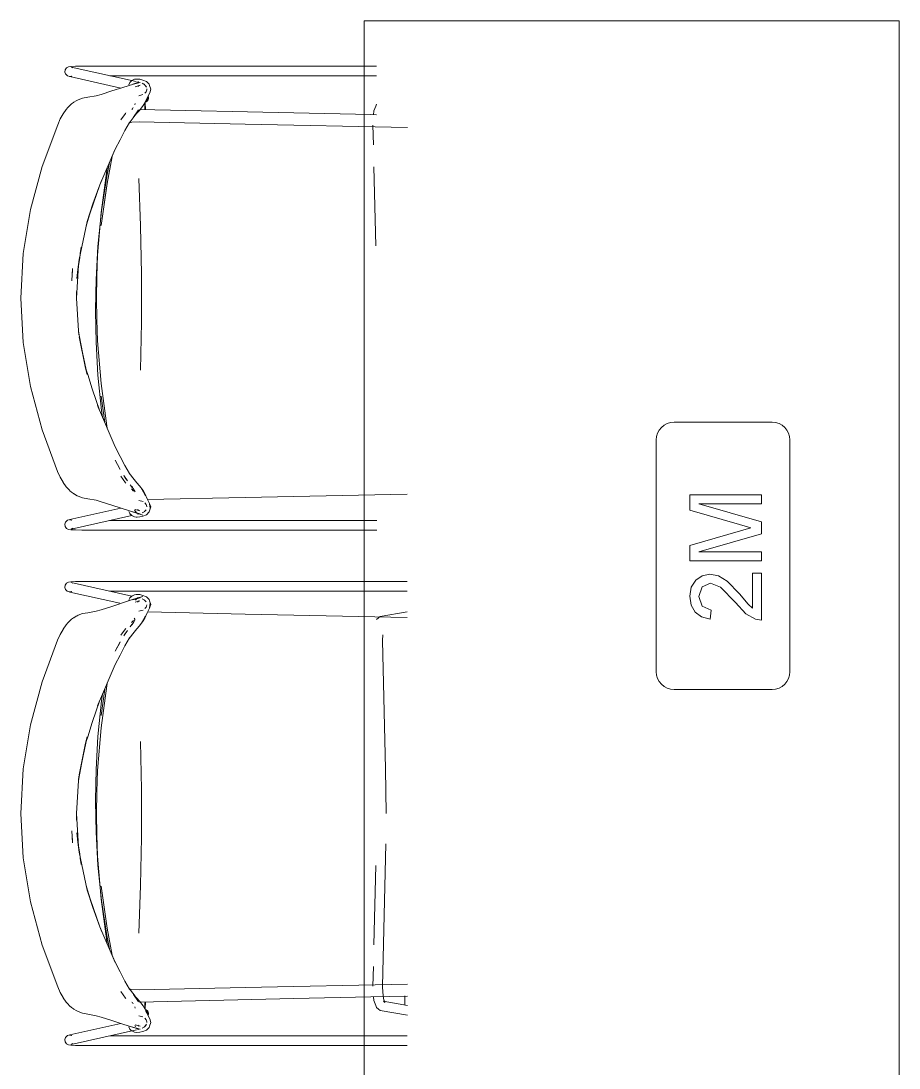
# Model space of a CAD drawing. Header units: millimetres. Extents: x 155927 to 317870, y -36033 to 97293.
# Drawn here: x 206081 to 207066, y 18033 to 19208 of the extents above; entities that cross this region are included whole.
import ezdxf

# ---------------------------------------------------------------- set-up
doc = ezdxf.new("R2010")
doc.units = ezdxf.units.MM
doc.header["$MEASUREMENT"] = 0
doc.layers.add('G-IMPT', color=8, linetype='CONTINUOUS', lineweight=9)
doc.layers.add('I-FURN', color=8, linetype='CONTINUOUS', lineweight=9)

msp = doc.modelspace()

# ---------------------------------------------------------------- linework, layer by layer
at = {"layer": 'G-IMPT'}
for p, q in [((206130.6, 19150.4), (206131, 19153.1)), ((206132.5, 19155.2), (206131, 19153.1)), ((206134.8, 19156.4), (206132.5, 19155.2)), ((206137.3, 19156.7), (206134.8, 19156.4)), ((206142.5, 19157), (206137.3, 19156.7)), ((206210.5, 19139.7), (206137.5, 19156.1)), ((206137.5, 19156.1), (206139.7, 19155.1)), ((206139.5, 19155.3), (206139.7, 19155.1)), ((206149.7, 19157.2), (206142.5, 19157)), ((206149.7, 19157.2), (206156, 19157.2)), ((206480.3, 19157.2), (206156, 19157.2)), ((206130.6, 19150.4), (206131.4, 19148.3)), ((206131.7, 19147.9), (206131.4, 19148.3)), ((206131.7, 19147.9), (206133.5, 19146.1)), ((206133.5, 19146.1), (206133.2, 19146.4)), ((206136, 19145.3), (206133.5, 19146.1)), ((206138.3, 19146), (206135.7, 19145.6)), ((206138, 19145.9), (206135.7, 19145.6)), ((206136, 19145.3), (206193.5, 19132.4)), ((206480.3, 19146.3), (206181, 19146.3)), ((206205.5, 19140.7), (206203.6, 19138.8)), ((206205.5, 19140.7), (206205.7, 19140.8)), ((206208.6, 19142.3), (206205.7, 19140.8)), ((206208.9, 19142.3), (206208.6, 19142.3)), ((206208.9, 19142.3), (206210.6, 19142.6)), ((206214.7, 19142.4), (206210.6, 19142.6)), ((206214.7, 19142.4), (206217.9, 19141.4)), ((206222.1, 19140), (206217.9, 19141.4)), ((206183.2, 19129.3), (206171.3, 19125.4)), ((206195.7, 19133.2), (206183.2, 19129.3)), ((206207.5, 19137), (206195.7, 19133.2)), ((206202.4, 19136.3), (206203.6, 19138.8)), ((206202.4, 19136.2), (206203.6, 19138.8)), ((206203.5, 19138.6), (206202.4, 19136.2)), ((206202.4, 19136.3), (206202.4, 19136.2)), ((206203.5, 19138.6), (206203.6, 19138.8)), ((206214.9, 19138.8), (206206.8, 19136.7)), ((206212.6, 19138.6), (206206.8, 19136.7)), ((206207.5, 19137), (206214.9, 19138.8)), ((206214.9, 19135.6), (206209.4, 19134)), ((206210.4, 19137.8), (206213.5, 19139.4)), ((206210.4, 19137.8), (206212.6, 19138.6)), ((206211.5, 19138), (206213.5, 19139.4)), ((206213.9, 19138.9), (206212, 19139.4)), ((206212.5, 19134.3), (206213.6, 19135.3)), ((206212.5, 19134.3), (206213.1, 19135)), ((206214.9, 19135.6), (206212.8, 19134.6)), ((206213.6, 19135.3), (206212.8, 19134.6)), ((206217.5, 19137.8), (206219.1, 19137)), ((206217.9, 19137.4), (206219.1, 19137)), ((206221.9, 19134), (206219.7, 19136.7)), ((206220.9, 19135.1), (206222.1, 19133.4)), ((206220.9, 19135.1), (206221.3, 19134.5)), ((206222.1, 19133.4), (206221.3, 19134.5)), ((206221.8, 19128.4), (206222.1, 19129)), ((206222.1, 19140), (206225.2, 19136.8)), ((206222.1, 19129), (206222.5, 19130.9)), ((206222.6, 19131.5), (206222.5, 19130.9)), ((206225.2, 19136.8), (206225.7, 19135.5)), ((206225.7, 19135.5), (206226.9, 19131.2)), ((206226, 19127.2), (206226.9, 19131.2)), ((206140.6, 19116.5), (206143.2, 19118)), ((206145.4, 19119.2), (206143.2, 19118)), ((206145.4, 19119.2), (206150.4, 19121)), ((206156.4, 19122.1), (206150.4, 19121)), ((206156.4, 19122.1), (206165.6, 19123.7)), ((206165.6, 19123.7), (206171.3, 19125.4)), ((206218.2, 19125.1), (206213.5, 19123.8)), ((206221.8, 19128.4), (206220.2, 19126.6)), ((206220.4, 19115.9), (206222.6, 19120.7)), ((206226, 19127.2), (206221.6, 19118.7)), ((206222.6, 19120.7), (206221.6, 19118.7)), ((206128.8, 19103.7), (206132.2, 19108.6)), ((206132.2, 19108.6), (206133.9, 19110.6)), ((206135.8, 19112.5), (206133.9, 19110.6)), ((206138.2, 19114.7), (206135.8, 19112.5)), ((206140.2, 19116.2), (206138.2, 19114.7)), ((206140.2, 19116.2), (206140.6, 19116.5)), ((206205.9, 19108.4), (206206.3, 19109)), ((206207.3, 19110.6), (206206.3, 19109)), ((206213.3, 19108.2), (206207.7, 19100)), ((206213.3, 19108.2), (206208.2, 19100.4)), ((206209, 19113.8), (206209.6, 19115.2)), ((206211.3, 19104.2), (206214.2, 19107.4)), ((206218.5, 19112.8), (206214.2, 19107.4)), ((206214.5, 19108.4), (206387.5, 19104.6)), ((206220.4, 19115.9), (206218.5, 19112.8)), ((206220.2, 19115.5), (206220.5, 19108.2)), ((206220.2, 19115.5), (206220.6, 19108.2)), ((206220.9, 19108.2), (206220.6, 19116.3)), ((206476.9, 19102.6), (206477.4, 19106.8)), ((206477.4, 19106.8), (206479.3, 19112.3)), ((206479.3, 19112.3), (206480.2, 19114.5)), ((206122.6, 19091.4), (206125.5, 19097.8)), ((206125.5, 19097.8), (206128.6, 19103.4)), ((206128.8, 19103.7), (206128.6, 19103.4)), ((206198.5, 19104), (206193.3, 19096.7)), ((206197.9, 19084.9), (206203.3, 19093.8)), ((206198.9, 19104.5), (206198.5, 19104)), ((206202.7, 19093.6), (206205.6, 19094.3)), ((206208.2, 19100.4), (206202.8, 19093.1)), ((206202.8, 19093.1), (206203.3, 19093.8)), ((206205.6, 19094.3), (206214, 19094.7)), ((206211.3, 19104.2), (206207.7, 19100)), ((206214, 19094.7), (206332.8, 19092)), ((206474, 19102.7), (206387.5, 19104.6)), ((206480.3, 19102.6), (206474, 19102.7)), ((206105, 19044.5), (206122.6, 19091.4)), ((206192.5, 19074.4), (206197.9, 19084.9)), ((206514.9, 19088.4), (206332.8, 19092)), ((206476.2, 19090.7), (206476.7, 19068.6)), ((206192.5, 19074.4), (206187.2, 19063.8)), ((206169.9, 19023.9), (206187.1, 19063.9)), ((206183.1, 19054.5), (206187.1, 19063.9)), ((206183.1, 19054.5), (206187.2, 19063.8)), ((206177.7, 19033.7), (206180.7, 19048.8)), ((206177.9, 19025.5), (206183.6, 19055.8)), ((206183.6, 19055.8), (206177.9, 19025.6)), ((206092, 18996.1), (206105, 19044.5)), ((206171.3, 18992.8), (206177.6, 19040.1)), ((206177.6, 19040.1), (206178.2, 19043.2)), ((206477.2, 19044.2), (206479.3, 18955.3)), ((206169.9, 19023.9), (206155.8, 18982.7)), ((206169.9, 19023.9), (206161.9, 19002.4)), ((206170, 19023.9), (206161.9, 19002.4)), ((206172.1, 19029.6), (206169.9, 19023.9)), ((206172.1, 19029.6), (206170, 19023.9)), ((206171.4, 18978.4), (206177.9, 19025.6)), ((206177.9, 19025.5), (206171.4, 18978.4)), ((206177.7, 19033.7), (206171.8, 18994.6)), ((206213.5, 19031), (206215.6, 18977.8)), ((206155.8, 18982.7), (206161.9, 19002.4)), ((206161.9, 19002.4), (206156, 18982.7)), ((206092, 18996.1), (206083.9, 18946.7)), ((206167.4, 18944.9), (206171.3, 18992.8)), ((206171.8, 18994.6), (206167.7, 18954.8)), ((206146.5, 18940.2), (206155.8, 18982.7)), ((206155.8, 18982.7), (206154.4, 18977.5)), ((206154.4, 18977.5), (206156, 18982.7)), ((206216.6, 18923.8), (206215.6, 18977.8)), ((206149, 18954), (206146.9, 18939.9)), ((206149, 18954), (206147.7, 18946.8)), ((206167.7, 18954.8), (206165.6, 18917.7)), ((206081.3, 18896.8), (206083.9, 18946.7)), ((206167.4, 18944.9), (206166.5, 18920.9)), ((206139.3, 18929.9), (206138.6, 18916.3)), ((206138.8, 18920.3), (206139.3, 18929.9)), ((206143.5, 18896.8), (206145.8, 18933.8)), ((206146.5, 18940.2), (206144.2, 18918.6)), ((206146.5, 18940.2), (206145.3, 18928.9)), ((206146.9, 18939.9), (206145.3, 18928.9)), ((206145.8, 18933.8), (206145.3, 18928.9)), ((206144.2, 18918.6), (206145.3, 18928.9)), ((206165.6, 18917.7), (206165.3, 18901.4)), ((206166.5, 18920.9), (206166.1, 18896.8)), ((206216.6, 18923.8), (206216.6, 18869.8)), ((206081.3, 18896.8), (206083.9, 18846.9)), ((206143.5, 18896.8), (206143.7, 18904.3)), ((206143.6, 18896.8), (206143.7, 18904.3)), ((206146, 18859.9), (206143.6, 18896.8)), ((206165.3, 18901.4), (206164.9, 18882.6)), ((206166.1, 18896.8), (206166.5, 18872.7)), ((206165.3, 18863.7), (206164.9, 18882.6)), ((206167.4, 18848.7), (206166.5, 18872.7)), ((206145.8, 18859.9), (206146.9, 18853.5)), ((206145.8, 18859.9), (206146.2, 18856.4)), ((206146, 18859.9), (206146.3, 18855.7)), ((206165.3, 18863.7), (206165.6, 18847.5)), ((206215.6, 18815.9), (206216.6, 18869.8)), ((206092, 18797.5), (206083.9, 18846.9)), ((206155.8, 18810.9), (206146.5, 18853.4)), ((206153.9, 18818), (206146.5, 18853.4)), ((206146.9, 18853.5), (206153.9, 18818)), ((206167.7, 18810.4), (206165.6, 18847.5)), ((206171.3, 18800.9), (206167.4, 18848.7)), ((206155.8, 18810.9), (206153.9, 18818)), ((206153.9, 18818), (206156.2, 18811)), ((206161.4, 18794.8), (206156.2, 18811)), ((206167.7, 18810.4), (206171.8, 18770.6)), ((206171.3, 18800.9), (206177.6, 18753.6)), ((206105, 18749.1), (206092, 18797.5)), ((206161.4, 18794.8), (206169.9, 18769.8)), ((206175.5, 18757.2), (206171.4, 18786.8)), ((206175.5, 18757.2), (206171.4, 18786.8)), ((206169.9, 18769.8), (206167.3, 18776.2)), ((206187.2, 18729.8), (206167.3, 18776.2)), ((206173, 18763), (206171.8, 18770.6)), ((206177.6, 18753.6), (206178.1, 18751)), ((206105, 18749.1), (206122.5, 18702.3)), ((206187.2, 18729.8), (206192.5, 18719.2)), ((206192.5, 18719.2), (206197.9, 18708.8)), ((206192.7, 18704.4), (206187.2, 18714.8)), ((206187.2, 18714.8), (206192.2, 18705.3)), ((206203.3, 18699.8), (206197.9, 18708.8)), ((206122.5, 18702.3), (206125.5, 18695.9)), ((206128.6, 18690.2), (206125.5, 18695.9)), ((206192.7, 18704.4), (206192.2, 18705.3)), ((206193.3, 18696.9), (206198.5, 18689.6)), ((206200.7, 18691.6), (206196.8, 18697.6)), ((206196.8, 18697.6), (206198, 18695.6)), ((206200.7, 18691.6), (206198, 18695.6)), ((206208.2, 18693.2), (206202.8, 18700.5)), ((206203.3, 18699.8), (206202.8, 18700.5)), ((206128.6, 18690.2), (206128.8, 18689.9)), ((206132.2, 18685.1), (206128.8, 18689.9)), ((206132.2, 18685.1), (206133.9, 18683)), ((206135.8, 18681.1), (206133.9, 18683)), ((206198.9, 18689.1), (206198.5, 18689.6)), ((206204.3, 18686.8), (206204, 18687.4)), ((206206, 18684.3), (206204, 18687.4)), ((206204.3, 18686.8), (206206, 18684.3)), ((206207.5, 18680.1), (206205.4, 18682.6)), ((206207.6, 18682.5), (206205.9, 18685.2)), ((206206.3, 18684.7), (206205.9, 18685.2)), ((206207.6, 18682.5), (206206.3, 18684.7)), ((206207.6, 18682.5), (206207.3, 18683.1)), ((206209.3, 18679.3), (206207.3, 18683.1)), ((206207.6, 18682.5), (206209.3, 18679.3)), ((206208.2, 18693.2), (206211.3, 18689.5)), ((206214.2, 18686.3), (206211.3, 18689.5)), ((206218.5, 18680.8), (206214.2, 18686.3)), ((206218.7, 18679.6), (206216.4, 18683.2)), ((206216.4, 18683.2), (206221.2, 18674.9)), ((206135.8, 18681.1), (206136.3, 18680.7)), ((206138.2, 18678.9), (206136.3, 18680.7)), ((206140.2, 18677.4), (206138.2, 18678.9)), ((206144.4, 18675), (206140.2, 18677.4)), ((206140.2, 18677.4), (206140.6, 18677.2)), ((206140.2, 18677.4), (206145.4, 18674.4)), ((206140.6, 18677.2), (206143.2, 18675.6)), ((206143.2, 18675.6), (206145.4, 18674.4)), ((206144.4, 18675), (206145.4, 18674.4)), ((206150.4, 18672.6), (206145.4, 18674.4)), ((206156.4, 18671.5), (206150.4, 18672.6)), ((206165.6, 18669.9), (206156.4, 18671.5)), ((206220.4, 18677.7), (206218.5, 18680.8)), ((206218.7, 18679.6), (206221.2, 18674.9)), ((206220.4, 18677.7), (206222.9, 18671.6)), ((206225.9, 18665.6), (206222.9, 18671.6)), ((206223.4, 18670.7), (206332.8, 18673.1)), ((206332.8, 18673.1), (206514.6, 18676.8)), ((206193.3, 18661.2), (206136, 18648.3)), ((206165.6, 18669.9), (206171.3, 18668.2)), ((206171.3, 18668.2), (206183.2, 18664.4)), ((206183.2, 18664.4), (206204.4, 18657.6)), ((206208.8, 18659.2), (206209.8, 18657.4)), ((206214.8, 18658.1), (206209.4, 18659.6)), ((206213.6, 18658.3), (206212.1, 18659.7)), ((206212.1, 18659.7), (206213, 18658.7)), ((206213.6, 18658.3), (206212.4, 18659.3)), ((206214.8, 18658.1), (206212.4, 18659.3)), ((206218.3, 18668.5), (206213.5, 18669.8)), ((206221.7, 18659.2), (206219.7, 18656.9)), ((206221.8, 18665.2), (206220.3, 18666.9)), ((206221.8, 18665.2), (206222.3, 18664.3)), ((206222.5, 18662.7), (206222.3, 18664.3)), ((206226.9, 18662.4), (206225.6, 18666.1)), ((206226.4, 18661), (206225.6, 18666.1)), ((206226.9, 18662.4), (206225.7, 18658.2)), ((206226.4, 18661), (206225.9, 18665.6)), ((206131.4, 18645.4), (206133.2, 18647.2)), ((206133.5, 18647.5), (206133.2, 18647.2)), ((206136, 18648.3), (206133.5, 18647.5)), ((206138.3, 18647.6), (206135.7, 18648.1)), ((206138, 18647.7), (206135.7, 18648.1)), ((206137.6, 18637.5), (206205.7, 18652.8)), ((206181, 18647.3), (206480.6, 18647.3)), ((206202.4, 18657.3), (206202.4, 18657.4)), ((206202.4, 18657.3), (206203.5, 18655.1)), ((206203.5, 18655.1), (206203.6, 18654.9)), ((206205.7, 18652.8), (206203.6, 18654.9)), ((206203.9, 18654.6), (206205.5, 18653)), ((206203.9, 18654.6), (206205.7, 18652.8)), ((206212.6, 18655), (206204.4, 18657.6)), ((206208.9, 18651.3), (206205.5, 18653)), ((206205.5, 18653), (206208.6, 18651.4)), ((206205.5, 18653), (206205.7, 18652.8)), ((206208.9, 18651.3), (206205.7, 18652.8)), ((206214.9, 18654.9), (206206.8, 18657)), ((206206.8, 18657), (206208.1, 18656.6)), ((206214.9, 18654.9), (206208.1, 18656.6)), ((206208.9, 18651.3), (206208.6, 18651.4)), ((206208.9, 18651.3), (206210.6, 18651)), ((206211.5, 18655.6), (206209.8, 18657.4)), ((206213.5, 18654.3), (206210.4, 18655.8)), ((206218.2, 18653.4), (206210.4, 18655.8)), ((206211.9, 18651.1), (206210.6, 18651)), ((206213.5, 18654.3), (206211.5, 18655.6)), ((206214.7, 18651.2), (206211.9, 18651.1)), ((206212, 18654.3), (206213.9, 18654.7)), ((206218.2, 18653.4), (206212.6, 18655)), ((206217.9, 18652.2), (206214.7, 18651.2)), ((206219.1, 18656.7), (206217.5, 18655.9)), ((206217.9, 18656.2), (206219.1, 18656.7)), ((206217.9, 18652.2), (206222.1, 18653.6)), ((206225.2, 18656.8), (206222.1, 18653.6)), ((206225.7, 18658.2), (206225.2, 18656.8)), ((206131.4, 18645.4), (206130.6, 18643.2)), ((206131, 18640.6), (206130.6, 18643.2)), ((206132.5, 18638.4), (206131, 18640.6)), ((206134.8, 18637.2), (206132.5, 18638.4)), ((206134.8, 18637.2), (206137.3, 18636.9)), ((206137.3, 18636.9), (206142.5, 18636.6)), ((206137.6, 18637.5), (206139.7, 18638.5)), ((206139.7, 18638.5), (206139.5, 18638.3)), ((206142.5, 18636.6), (206149.7, 18636.4)), ((206156, 18636.4), (206149.7, 18636.4)), ((206480.6, 18636.4), (206156, 18636.4)), ((206132.5, 18576.9), (206131, 18574.7)), ((206134.8, 18578.1), (206132.5, 18576.9)), ((206134.8, 18578.1), (206137.3, 18578.4)), ((206137.3, 18578.4), (206142.5, 18578.7)), ((206137.6, 18577.8), (206205.7, 18562.4)), ((206137.6, 18577.8), (206139.7, 18576.8)), ((206139.7, 18576.8), (206139.5, 18577)), ((206142.5, 18578.7), (206149.7, 18578.8)), ((206156, 18578.9), (206149.7, 18578.8)), ((206514.6, 18578.9), (206156, 18578.9)), ((206131, 18574.7), (206130.6, 18572.1)), ((206131.4, 18569.9), (206130.6, 18572.1)), ((206131.4, 18569.9), (206133.2, 18568.1)), ((206133.5, 18567.8), (206133.2, 18568.1)), ((206136, 18567), (206133.5, 18567.8)), ((206138.3, 18567.7), (206135.7, 18567.2)), ((206138, 18567.5), (206135.7, 18567.2)), ((206192.2, 18554.3), (206136, 18567)), ((206181, 18568), (206514.6, 18568)), ((206183.2, 18550.9), (206204.4, 18557.7)), ((206202.4, 18558), (206203.5, 18560.2)), ((206202.4, 18558), (206202.4, 18557.9)), ((206203.5, 18560.2), (206203.6, 18560.4)), ((206205.7, 18562.5), (206203.6, 18560.4)), ((206203.9, 18560.7), (206205.7, 18562.5)), ((206203.9, 18560.7), (206205.5, 18562.3)), ((206212.6, 18560.3), (206204.4, 18557.7)), ((206208.9, 18564), (206205.5, 18562.3)), ((206205.5, 18562.3), (206208.6, 18563.9)), ((206205.5, 18562.3), (206205.7, 18562.5)), ((206208.9, 18564), (206205.7, 18562.5)), ((206214.9, 18560.4), (206206.8, 18558.3)), ((206206.8, 18558.3), (206208.1, 18558.7)), ((206214.9, 18560.4), (206208.1, 18558.7)), ((206208.9, 18564), (206208.6, 18563.9)), ((206208.9, 18564), (206210.6, 18564.3)), ((206214.8, 18557.2), (206209.4, 18555.7)), ((206211.5, 18559.7), (206209.8, 18557.9)), ((206218.2, 18561.9), (206210.4, 18559.5)), ((206213.5, 18561), (206210.4, 18559.5)), ((206211.9, 18564.2), (206210.6, 18564.3)), ((206213.5, 18561), (206211.5, 18559.7)), ((206214.7, 18564.1), (206211.9, 18564.2)), ((206212, 18561), (206213.9, 18560.6)), ((206213.6, 18557), (206212.1, 18555.6)), ((206212.1, 18555.6), (206213, 18556.6)), ((206214.8, 18557.2), (206212.4, 18556)), ((206213.6, 18557), (206212.4, 18556)), ((206218.2, 18561.9), (206212.6, 18560.3)), ((206217.9, 18563.1), (206214.7, 18564.1)), ((206219.1, 18558.6), (206217.5, 18559.4)), ((206217.9, 18563.1), (206222.1, 18561.7)), ((206217.9, 18559.1), (206219.1, 18558.6)), ((206221.7, 18556.1), (206219.7, 18558.4)), ((206225.2, 18558.5), (206222.1, 18561.7)), ((206225.7, 18557.1), (206225.2, 18558.5)), ((206226.4, 18554.3), (206225.6, 18549.2)), ((206226.9, 18552.9), (206225.7, 18557.1)), ((206226.4, 18554.3), (206225.9, 18549.7)), ((206150.4, 18542.7), (206145.4, 18540.9)), ((206156.4, 18543.8), (206150.4, 18542.7)), ((206165.6, 18545.4), (206156.4, 18543.8)), ((206165.6, 18545.4), (206171.3, 18547.1)), ((206171.3, 18547.1), (206183.2, 18550.9)), ((206218.3, 18546.8), (206213.5, 18545.5)), ((206221.8, 18550), (206220.3, 18548.4)), ((206220.4, 18537.6), (206222.9, 18543.7)), ((206221.8, 18550), (206222.3, 18551)), ((206222.5, 18552.6), (206222.3, 18551)), ((206225.9, 18549.7), (206222.9, 18543.7)), ((206223.4, 18544.6), (206332.8, 18542.2)), ((206226.9, 18552.9), (206225.6, 18549.2)), ((206332.8, 18542.2), (206514.6, 18538.5)), ((206514.6, 18544.8), (206484.4, 18539.5)), ((206132.2, 18530.2), (206128.8, 18525.4)), ((206132.2, 18530.2), (206133.9, 18532.3)), ((206135.8, 18534.2), (206133.9, 18532.3)), ((206135.8, 18534.2), (206136.3, 18534.6)), ((206138.2, 18536.4), (206136.3, 18534.6)), ((206140.2, 18537.9), (206138.2, 18536.4)), ((206140.2, 18537.9), (206145.4, 18540.9)), ((206144.4, 18540.3), (206140.2, 18537.9)), ((206140.2, 18537.9), (206140.6, 18538.1)), ((206140.6, 18538.1), (206143.2, 18539.7)), ((206143.2, 18539.7), (206145.4, 18540.9)), ((206144.4, 18540.3), (206145.4, 18540.9)), ((206206, 18531), (206204, 18527.9)), ((206204.3, 18528.5), (206206, 18531)), ((206207.5, 18535.2), (206205.4, 18532.7)), ((206207.6, 18532.8), (206205.9, 18530.1)), ((206206.3, 18530.6), (206205.9, 18530.1)), ((206207.6, 18532.8), (206206.3, 18530.6)), ((206209.3, 18536), (206207.3, 18532.2)), ((206207.6, 18532.8), (206207.3, 18532.2)), ((206207.6, 18532.8), (206209.3, 18536)), ((206208.4, 18536.4), (206209.1, 18537.6)), ((206218.5, 18534.5), (206214.2, 18529)), ((206216.4, 18532.1), (206221.2, 18540.4)), ((206218.7, 18535.7), (206216.4, 18532.1)), ((206220.4, 18537.6), (206218.5, 18534.5)), ((206218.7, 18535.7), (206221.2, 18540.4)), ((206480.2, 18536.1), (206482.3, 18538)), ((206482.3, 18538), (206484.4, 18539.5)), ((206122.5, 18513), (206125.5, 18519.4)), ((206128.6, 18525.1), (206125.5, 18519.4)), ((206128.6, 18525.1), (206128.8, 18525.4)), ((206193.3, 18518.4), (206198.5, 18525.7)), ((206200.7, 18523.7), (206196.8, 18517.7)), ((206196.8, 18517.7), (206198, 18519.7)), ((206200.7, 18523.7), (206198, 18519.7)), ((206198.9, 18526.2), (206198.5, 18525.7)), ((206208.2, 18522.1), (206202.8, 18514.8)), ((206204.3, 18528.5), (206204, 18527.9)), ((206208.2, 18522.1), (206211.3, 18525.8)), ((206214.2, 18529), (206211.3, 18525.8)), ((206487.1, 18512.7), (206487.2, 18519.1)), ((206105, 18466.2), (206122.5, 18513)), ((206192.7, 18510.9), (206187.2, 18500.5)), ((206187.2, 18500.5), (206192.2, 18510)), ((206192.7, 18510.9), (206192.2, 18510)), ((206192.5, 18496.1), (206197.9, 18506.5)), ((206203.3, 18515.5), (206197.9, 18506.5)), ((206203.3, 18515.5), (206202.8, 18514.8)), ((206487.1, 18512.7), (206490.3, 18368.4)), ((206187.2, 18485.5), (206192.5, 18496.1)), ((206187.2, 18485.5), (206167.3, 18439.1)), ((206105, 18466.2), (206092, 18417.8)), ((206171.3, 18414.4), (206177.6, 18461.7)), ((206177.6, 18461.7), (206178.1, 18464.3)), ((206175.5, 18458.1), (206171.4, 18428.5)), ((206175.5, 18458.1), (206171.4, 18428.5)), ((206173, 18452.3), (206171.8, 18444.7)), ((206161.4, 18420.5), (206169.9, 18445.5)), ((206169.9, 18445.5), (206167.3, 18439.1)), ((206167.7, 18404.9), (206171.8, 18444.7)), ((206092, 18417.8), (206083.9, 18368.4)), ((206161.4, 18420.5), (206156.2, 18404.3)), ((206171.3, 18414.4), (206167.4, 18366.6)), ((206155.8, 18404.4), (206146.5, 18361.9)), ((206155.8, 18404.4), (206153.9, 18397.3)), ((206153.9, 18397.3), (206156.2, 18404.3)), ((206167.7, 18404.9), (206165.6, 18367.8)), ((206153.9, 18397.3), (206146.5, 18361.9)), ((206146.9, 18361.8), (206153.9, 18397.3)), ((206215.6, 18399.4), (206216.6, 18345.5)), ((206081.3, 18318.5), (206083.9, 18368.4)), ((206165.3, 18351.5), (206165.6, 18367.8)), ((206167.4, 18366.6), (206166.5, 18342.6)), ((206490.3, 18368.4), (206490.7, 18343.6)), ((206146, 18355.4), (206143.6, 18318.5)), ((206145.8, 18355.4), (206146.9, 18361.8)), ((206145.8, 18355.4), (206146.2, 18358.9)), ((206146, 18355.4), (206146.4, 18360.8)), ((206165.3, 18351.5), (206164.9, 18332.7)), ((206166.1, 18318.5), (206166.5, 18342.6)), ((206216.6, 18291.4), (206216.6, 18345.5)), ((206490.7, 18343.6), (206490.9, 18318.5)), ((206165.3, 18313.9), (206164.9, 18332.7)), ((206081.3, 18318.5), (206083.9, 18268.6)), ((206143.5, 18318.5), (206145.8, 18281.5)), ((206143.5, 18318.5), (206143.7, 18311)), ((206143.6, 18318.5), (206143.7, 18311)), ((206166.5, 18294.4), (206166.1, 18318.5)), ((206165.6, 18297.6), (206165.3, 18313.9)), ((206139.3, 18285.4), (206138.6, 18299)), ((206138.8, 18295.6), (206139.3, 18285.4)), ((206146.5, 18275.1), (206144.2, 18296.7)), ((206144.2, 18296.7), (206145.3, 18286.4)), ((206167.7, 18260.5), (206165.6, 18297.6)), ((206145.8, 18281.5), (206145.3, 18286.4)), ((206146.5, 18275.1), (206145.3, 18286.4)), ((206146.9, 18275.4), (206145.3, 18286.4)), ((206167.4, 18270.4), (206166.5, 18294.4)), ((206216.6, 18291.4), (206215.6, 18237.5)), ((206490.4, 18268.5), (206490.6, 18284.3)), ((206146.5, 18275.1), (206155.8, 18232.6)), ((206149, 18261.3), (206146.9, 18275.4)), ((206092, 18219.2), (206083.9, 18268.6)), ((206149, 18261.3), (206147.7, 18268.5)), ((206167.4, 18270.4), (206171.3, 18222.5)), ((206171.8, 18220.7), (206167.7, 18260.5)), ((206477.2, 18171.1), (206479.3, 18260)), ((206486.9, 18124.5), (206490.3, 18268.4)), ((206487.1, 18124.2), (206490.3, 18268.4)), ((206155.8, 18232.6), (206154.4, 18237.8)), ((206154.4, 18237.8), (206156, 18232.6)), ((206177.9, 18189.8), (206171.4, 18236.9)), ((206171.4, 18236.9), (206177.9, 18189.7)), ((206213.5, 18184.3), (206215.6, 18237.5)), ((206169.9, 18191.4), (206155.8, 18232.6)), ((206155.8, 18232.6), (206161.9, 18212.9)), ((206161.9, 18212.9), (206156, 18232.6)), ((206092, 18219.2), (206105, 18170.8)), ((206169.9, 18191.4), (206161.9, 18212.9)), ((206170, 18191.4), (206161.9, 18212.9)), ((206171.3, 18222.5), (206177.6, 18175.2)), ((206177.7, 18181.6), (206171.8, 18220.7)), ((206172.1, 18185.7), (206169.9, 18191.4)), ((206169.9, 18191.4), (206187.1, 18151.4)), ((206172.1, 18185.7), (206170, 18191.4)), ((206177.9, 18189.8), (206183.6, 18159.5)), ((206183.6, 18159.5), (206177.9, 18189.7)), ((206177.7, 18181.6), (206180.7, 18166.5)), ((206105, 18170.8), (206122.6, 18123.9)), ((206177.6, 18175.2), (206178.2, 18172.1)), ((206183.1, 18160.8), (206187.1, 18151.4)), ((206183.1, 18160.8), (206187.2, 18151.5)), ((206192.5, 18140.9), (206187.2, 18151.5)), ((206476.2, 18124.6), (206476.7, 18146.7)), ((206192.5, 18140.9), (206197.9, 18130.4)), ((206197.9, 18130.4), (206203.3, 18121.5)), ((206122.6, 18123.9), (206125.5, 18117.5)), ((206198.5, 18111.3), (206193.3, 18118.6)), ((206202.7, 18121.7), (206205.6, 18121)), ((206208.2, 18114.9), (206202.8, 18122.2)), ((206202.8, 18122.2), (206203.3, 18121.5)), ((206205.6, 18121), (206214, 18120.6)), ((206214, 18120.6), (206332.8, 18123.3)), ((206514.9, 18126.9), (206332.8, 18123.3)), ((206487.1, 18124.2), (206487.2, 18117.8)), ((206125.5, 18117.5), (206128.6, 18111.9)), ((206128.8, 18111.6), (206128.6, 18111.9)), ((206128.8, 18111.6), (206132.2, 18106.7)), ((206132.2, 18106.7), (206133.9, 18104.7)), ((206198.9, 18110.8), (206198.5, 18111.3)), ((206205.9, 18106.9), (206206.3, 18106.3)), ((206213.3, 18107.1), (206207.7, 18115.3)), ((206211.3, 18111.1), (206207.7, 18115.3)), ((206213.3, 18107.1), (206208.2, 18114.9)), ((206211.3, 18111.1), (206214.2, 18107.9)), ((206218.5, 18102.5), (206214.2, 18107.9)), ((206214.5, 18106.9), (206387.5, 18110.7)), ((206220.2, 18099.8), (206220.6, 18107.1)), ((206220.9, 18107.1), (206220.6, 18099)), ((206474, 18112.6), (206387.5, 18110.7)), ((206514.9, 18113.5), (206474, 18112.6)), ((206476.9, 18112.7), (206477.4, 18108.5)), ((206477.4, 18108.5), (206479.3, 18103)), ((206487.2, 18117.8), (206488.1, 18110.9)), ((206487.6, 18107.9), (206489.5, 18107)), ((206487.6, 18107.9), (206514.9, 18103.1)), ((206488.1, 18110.9), (206489.6, 18106.3)), ((206489.5, 18107), (206488.2, 18108.2)), ((206489.6, 18106.3), (206488.2, 18108.2)), ((206512, 18103.6), (206512, 18113.7)), ((206135.8, 18102.8), (206133.9, 18104.7)), ((206138.2, 18100.6), (206135.8, 18102.8)), ((206140.2, 18099.1), (206138.2, 18100.6)), ((206140.2, 18099.1), (206140.6, 18098.8)), ((206140.6, 18098.8), (206143.2, 18097.3)), ((206145.4, 18096.1), (206143.2, 18097.3)), ((206145.4, 18096.1), (206150.4, 18094.3)), ((206207.3, 18104.7), (206206.3, 18106.3)), ((206209, 18101.5), (206209.6, 18100.1)), ((206220.4, 18099.4), (206218.5, 18102.5)), ((206220.2, 18099.8), (206220.5, 18106)), ((206220.4, 18099.4), (206222.6, 18094.6)), ((206226, 18088.1), (206221.6, 18096.6)), ((206222.6, 18094.6), (206221.6, 18096.6)), ((206479.3, 18103), (206480.2, 18100.8)), ((206482.3, 18098.9), (206480.2, 18100.8)), ((206484.3, 18097.4), (206482.3, 18098.9)), ((206484.3, 18097.4), (206514.9, 18092.1)), ((206156.4, 18093.2), (206150.4, 18094.3)), ((206156.4, 18093.2), (206165.6, 18091.6)), ((206165.6, 18091.6), (206171.3, 18089.9)), ((206183.2, 18086), (206171.3, 18089.9)), ((206195.7, 18082.1), (206183.2, 18086)), ((206218.2, 18090.2), (206213.5, 18091.5)), ((206221.8, 18086.9), (206220.2, 18088.7)), ((206221.8, 18086.9), (206222.1, 18086.3)), ((206222.1, 18086.3), (206222.5, 18084.4)), ((206222.6, 18083.8), (206222.5, 18084.4)), ((206225.7, 18079.8), (206226.9, 18084.1)), ((206226, 18088.1), (206226.9, 18084.1)), ((206136, 18070), (206193.5, 18082.9)), ((206211, 18075.7), (206137.5, 18059.1)), ((206207.5, 18078.3), (206195.7, 18082.1)), ((206202.4, 18079), (206202.4, 18079.1)), ((206203.5, 18076.7), (206202.4, 18079.1)), ((206202.4, 18079.1), (206203.6, 18076.5)), ((206202.4, 18079), (206203.6, 18076.5)), ((206203.5, 18076.7), (206203.6, 18076.5)), ((206205.5, 18074.6), (206203.6, 18076.5)), ((206205.5, 18074.6), (206205.7, 18074.5)), ((206208.6, 18073), (206205.7, 18074.5)), ((206212.6, 18076.7), (206206.8, 18078.6)), ((206214.9, 18076.5), (206206.8, 18078.6)), ((206207.5, 18078.3), (206214.9, 18076.5)), ((206208.9, 18073), (206208.6, 18073)), ((206208.9, 18073), (206210.6, 18072.7)), ((206209, 18080.5), (206209.8, 18079.1)), ((206214.9, 18079.7), (206209.4, 18081.3)), ((206210.4, 18077.5), (206212.6, 18076.7)), ((206210.4, 18077.5), (206213.5, 18075.9)), ((206214.7, 18072.9), (206210.6, 18072.7)), ((206211.5, 18077.3), (206211, 18077.7)), ((206211.5, 18077.3), (206213.5, 18075.9)), ((206213.9, 18076.3), (206212, 18075.9)), ((206212.5, 18081), (206213.6, 18080)), ((206212.5, 18081), (206213.1, 18080.3)), ((206214.9, 18079.7), (206212.8, 18080.7)), ((206213.6, 18080), (206212.8, 18080.7)), ((206214.7, 18072.9), (206217.9, 18073.9)), ((206217.5, 18077.5), (206219.1, 18078.3)), ((206217.9, 18077.9), (206219.1, 18078.3)), ((206222.1, 18075.3), (206217.9, 18073.9)), ((206221.9, 18081.3), (206219.7, 18078.6)), ((206220.9, 18080.2), (206222.1, 18081.9)), ((206220.9, 18080.2), (206221.3, 18080.8)), ((206222.1, 18081.9), (206221.3, 18080.8)), ((206222.1, 18075.3), (206225.2, 18078.5)), ((206225.2, 18078.5), (206225.7, 18079.8)), ((206130.6, 18064.9), (206131.4, 18067)), ((206130.6, 18064.9), (206131, 18062.2)), ((206132.5, 18060.1), (206131, 18062.2)), ((206131.7, 18067.4), (206131.4, 18067)), ((206131.7, 18067.4), (206133.5, 18069.2)), ((206134.8, 18058.9), (206132.5, 18060.1)), ((206133.5, 18069.2), (206133.2, 18068.9)), ((206136, 18070), (206133.5, 18069.2)), ((206138.3, 18069.3), (206135.7, 18069.7)), ((206138, 18069.4), (206135.7, 18069.7)), ((206137.5, 18059.1), (206139.7, 18060.2)), ((206139.5, 18060), (206139.7, 18060.2)), ((206514.6, 18068.9), (206181, 18068.9)), ((206137.3, 18058.6), (206134.8, 18058.9)), ((206142.5, 18058.3), (206137.3, 18058.6)), ((206149.7, 18058.1), (206142.5, 18058.3)), ((206149.7, 18058.1), (206156, 18058.1)), ((206514.6, 18058.1), (206156, 18058.1))]:
    msp.add_line(p, q, dxfattribs=at)
at = {"layer": 'I-FURN'}
for p, q in [((207066.5, 19207.8), (206466.5, 19207.8)), ((206466.5, 19207.8), (206466.5, 18007.7)), ((207066.5, 18007.7), (207066.5, 19207.8)), ((206221.9, 19117), (206220.7, 19116.8)), ((206221.9, 19117), (206221.6, 19118.5)), ((206221.9, 19117), (206221.7, 19118.7)), ((206221.9, 19117), (206224.5, 19122.1)), ((206221.9, 19117), (206222.6, 19120.8)), ((206221.9, 19117), (206222.1, 19119.6)), ((206221.9, 19117), (206221.9, 19119.1)), ((206221.9, 19117), (206222.9, 19117.8)), ((206224.5, 19122.1), (206222.9, 19117.8)), ((206222.9, 19117.8), (206223.6, 19118.7)), ((206224.5, 19122.1), (206223.6, 19118.7)), ((206224.1, 19119.8), (206223.6, 19118.7)), ((206223.9, 19123.6), (206224.5, 19122.1)), ((206224.5, 19122.1), (206224.1, 19119.8)), ((206224.4, 19120.9), (206224.1, 19119.8)), ((206224.5, 19122.1), (206224.4, 19120.9)), ((206924, 18757.6), (206814, 18757.6)), ((206794, 18737.6), (206794, 18477.6)), ((206944, 18477.6), (206944, 18737.6)), ((206912.2, 18676.1), (206831.8, 18676.1)), ((206831.8, 18676.1), (206831.8, 18658.8)), ((206912.2, 18666), (206912.2, 18676.1)), ((206831.8, 18658.8), (206887.5, 18642.6)), ((206912.2, 18645.9), (206841.9, 18666)), ((206841.9, 18666), (206912.2, 18666)), ((206888.5, 18635.7), (206831.8, 18619.3)), ((206887.5, 18642.6), (206900.3, 18639)), ((206900.3, 18639), (206888.5, 18635.7)), ((206912.2, 18632.2), (206912.2, 18645.9)), ((206841.9, 18612.1), (206912.2, 18632.2)), ((206831.8, 18619.3), (206831.8, 18602)), ((206912.2, 18612.1), (206841.9, 18612.1)), ((206912.2, 18602), (206912.2, 18612.1)), ((206831.8, 18602), (206912.2, 18602)), ((206838.3, 18580.3), (206833.4, 18572.5)), ((206845.5, 18585.3), (206838.3, 18580.3)), ((206854.2, 18586.9), (206845.5, 18585.3)), ((206845.6, 18572.8), (206854.8, 18576.9)), ((206863.8, 18585.2), (206854.2, 18586.9)), ((206854.8, 18576.9), (206866.2, 18572.6)), ((206873.6, 18579.2), (206863.8, 18585.2)), ((206887.4, 18564.8), (206873.6, 18579.2)), ((206902.1, 18588.2), (206902.1, 18548.7)), ((206912.2, 18588.2), (206902.1, 18588.2)), ((206912.2, 18535.5), (206912.2, 18588.2)), ((206833.4, 18572.5), (206831.8, 18562.3)), ((206841.9, 18562.1), (206845.6, 18572.8)), ((206866.2, 18572.6), (206883, 18555.2)), ((206897, 18553.3), (206887.4, 18564.8)), ((206831.8, 18562.3), (206833.3, 18552.2)), ((206845.5, 18551), (206841.9, 18562.1)), ((206883, 18555.2), (206894.6, 18542.6)), ((206902.1, 18548.7), (206897, 18553.3)), ((206833.3, 18552.2), (206837.6, 18544.4)), ((206837.6, 18544.4), (206844.7, 18539.1)), ((206855.7, 18546.8), (206845.5, 18551)), ((206854.4, 18536.7), (206855.7, 18546.8)), ((206894.6, 18542.6), (206905.3, 18536.5)), ((206844.7, 18539.1), (206854.4, 18536.7)), ((206905.3, 18536.5), (206912.2, 18535.5)), ((206814, 18457.6), (206924, 18457.6)), ((206221.9, 18098.3), (206220.7, 18098.5)), ((206221.9, 18098.3), (206221.6, 18096.8)), ((206221.9, 18098.3), (206221.7, 18096.6)), ((206221.9, 18098.3), (206222.9, 18097.5)), ((206221.9, 18098.3), (206222.6, 18094.5)), ((206221.9, 18098.3), (206224.5, 18093.2)), ((206221.9, 18098.3), (206222.1, 18095.7)), ((206221.9, 18098.3), (206221.9, 18096.2)), ((206222.9, 18097.5), (206223.6, 18096.6)), ((206224.5, 18093.2), (206222.9, 18097.5)), ((206224.1, 18095.5), (206223.6, 18096.6)), ((206224.5, 18093.2), (206223.6, 18096.6)), ((206224.4, 18094.4), (206224.1, 18095.5)), ((206224.5, 18093.2), (206224.1, 18095.5)), ((206223.9, 18091.7), (206224.5, 18093.2)), ((206224.5, 18093.2), (206224.4, 18094.4))]:
    msp.add_line(p, q, dxfattribs=at)
for centre, start, end in [((206814, 18737.6), 90, 180), ((206924, 18737.6), 0, 90), ((206814, 18477.6), 180, 270), ((206924, 18477.6), 270, 0)]:
    msp.add_arc(centre, 20, start, end, dxfattribs=at)

doc.saveas('drawing.dxf')
